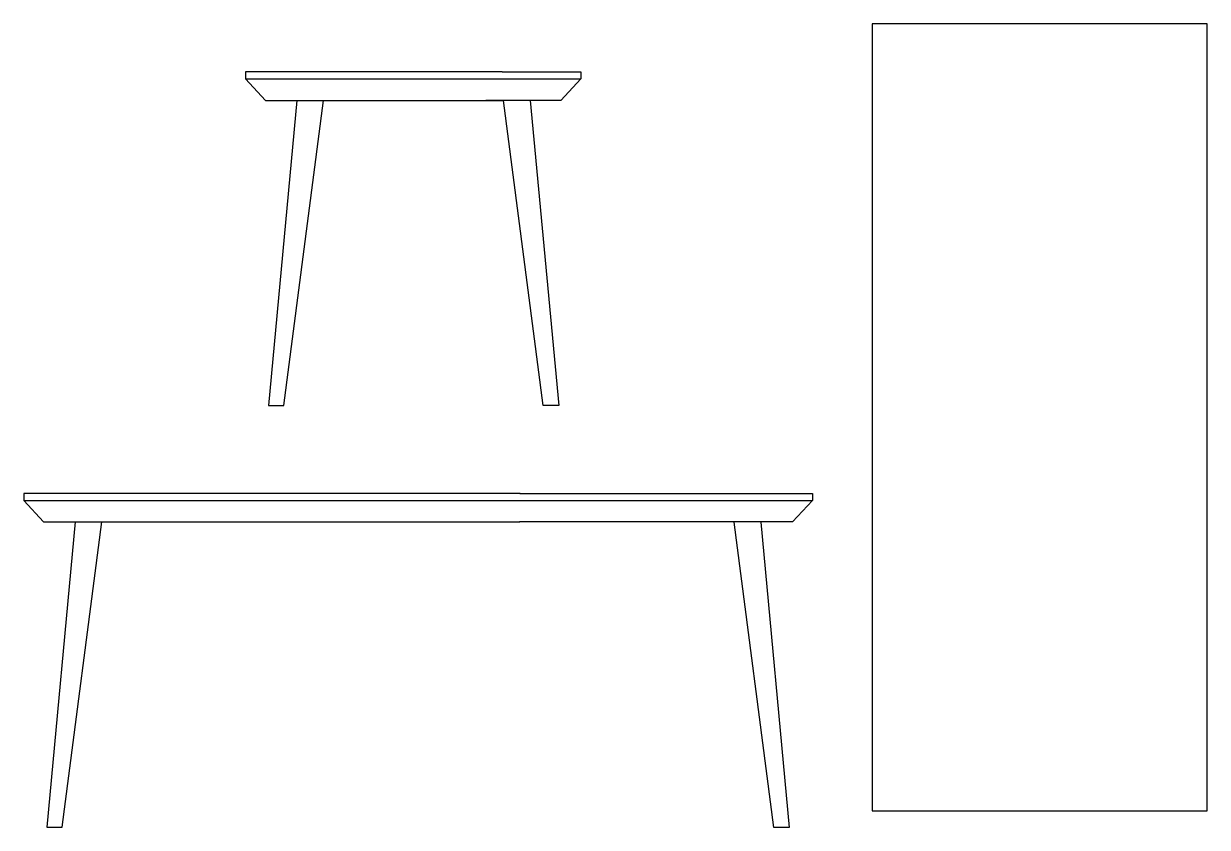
# Model space of a CAD drawing. Header units: centimetres. Extents: x 20.27 to 22.05, y 14.72 to 15.93.
import ezdxf

# ---------------------------------------------------------------- set-up
doc = ezdxf.new("R2010")
doc.units = ezdxf.units.CM
doc.header["$LTSCALE"] = 5
doc.header["$MEASUREMENT"] = 0
doc.layers.get('0').update_dxf_attribs({"color": 30})

msp = doc.modelspace()

# ---------------------------------------------------------------- linework, layer by layer
for p, q in [((20.6035, 15.8453), (21.1074, 15.8453)), ((20.2704, 15.2121), (21.4555, 15.2121))]:
    msp.add_line(p, q)
msp.add_lwpolyline([(22.0488, 15.9282), (21.545, 15.9282), (21.545, 14.7459), (22.0488, 14.7459)], close=True)
for points in [[(20.9893, 15.8557), (20.6035, 15.8557), (20.6035, 15.8452), (20.6335, 15.8131), (20.9913, 15.8131)], [(20.9892, 15.8557), (21.1076, 15.8557), (21.1076, 15.8452), (21.0775, 15.8131), (20.9647, 15.8131)], [(20.681, 15.8131), (20.6382, 15.3549), (20.6614, 15.3549), (20.721, 15.8131)], [(21.0315, 15.8131), (21.0744, 15.3547), (21.0511, 15.3547), (20.9915, 15.813)], [(21.0164, 15.2226), (20.2704, 15.2226), (20.2704, 15.2121), (20.3004, 15.1799), (21.016, 15.1799)], [(21.0157, 15.2226), (21.4556, 15.2226), (21.4556, 15.2121), (21.4256, 15.1799), (21.0154, 15.1799)], [(20.3479, 15.1799), (20.3051, 14.7217), (20.3283, 14.7217), (20.3879, 15.1799)], [(21.3778, 15.1797), (21.4207, 14.7213), (21.3974, 14.7213), (21.3378, 15.1797)]]:
    msp.add_lwpolyline(points)

doc.saveas('drawing.dxf')
